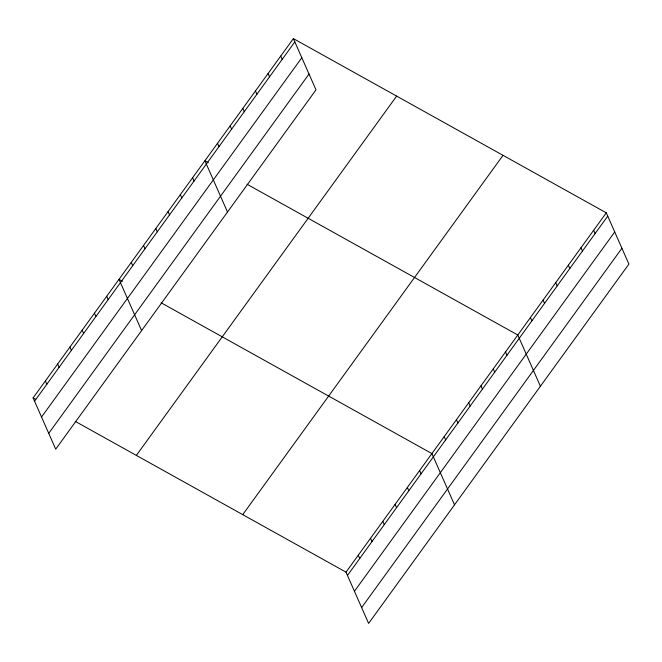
<?xml version="1.0" encoding="UTF-8"?>
<svg xmlns="http://www.w3.org/2000/svg" width="662" height="662" viewBox="0 0 662 662"><rect width="100%" height="100%" fill="white"/><g stroke="black" fill="none" stroke-linecap="round" stroke-linejoin="round"><path stroke-width="0.99" d="M293.382 38.603L315.997 89.858L55.707 449.167L33.1 397.903L293.382 38.603L606.293 212.833L628.9 264.097L368.618 623.397L346.003 572.142L75.261 421.38M34.556 401.205L294.838 41.896M41.532 417.027L301.822 57.726M48.731 433.337L309.013 74.036M136.355 455.406L396.646 96.098M242.747 514.639L503.029 155.338M346.003 572.142L606.293 212.833M347.459 575.435L607.741 216.126M354.443 591.265L614.725 231.957M361.634 607.575L621.916 248.267M208.331 162.678L204.889 160.767L227.496 212.022M247.05 184.243L517.792 334.997L540.407 386.26M122.437 281.251L118.995 279.331L141.602 330.595M161.156 302.815L431.897 453.569L454.513 504.833M33.1 397.903L35.682 399.343M593.649 230.285L595.105 233.578M581.004 247.737L582.461 251.03M568.36 265.189L569.817 268.482M555.724 282.641L557.172 285.934M543.08 300.093L544.536 303.386M530.436 317.545L531.892 320.838M505.52 351.936L506.976 355.229M493.256 368.875L494.704 372.168M480.984 385.814L482.433 389.107M468.713 402.753L470.169 406.046M456.441 419.691L457.897 422.985M280.746 56.055L282.194 59.348M444.169 436.63L445.625 439.924M268.102 73.507L269.558 76.8M255.458 90.959L256.914 94.252M419.625 470.508L421.082 473.802M242.813 108.411L244.27 111.704M407.362 487.447L408.81 490.741M230.169 125.863L231.626 129.156M395.09 504.386L396.538 507.68M217.533 143.315L218.981 146.608M382.818 521.325L384.274 524.618M370.546 538.264L372.003 541.557M192.617 177.706L194.074 180.999M358.274 555.203L359.731 558.496M180.345 194.645L181.802 197.938M168.074 211.575L169.53 214.877M155.81 228.514L157.258 231.816M143.538 245.453L144.986 248.755M131.266 262.392L132.723 265.694M106.723 296.27L108.179 299.572M94.451 313.209L95.907 316.51M82.179 330.148L83.635 333.449M69.915 347.087L71.364 350.388M57.644 364.026L59.092 367.327M45.372 380.964L46.828 384.266"/></g></svg>
